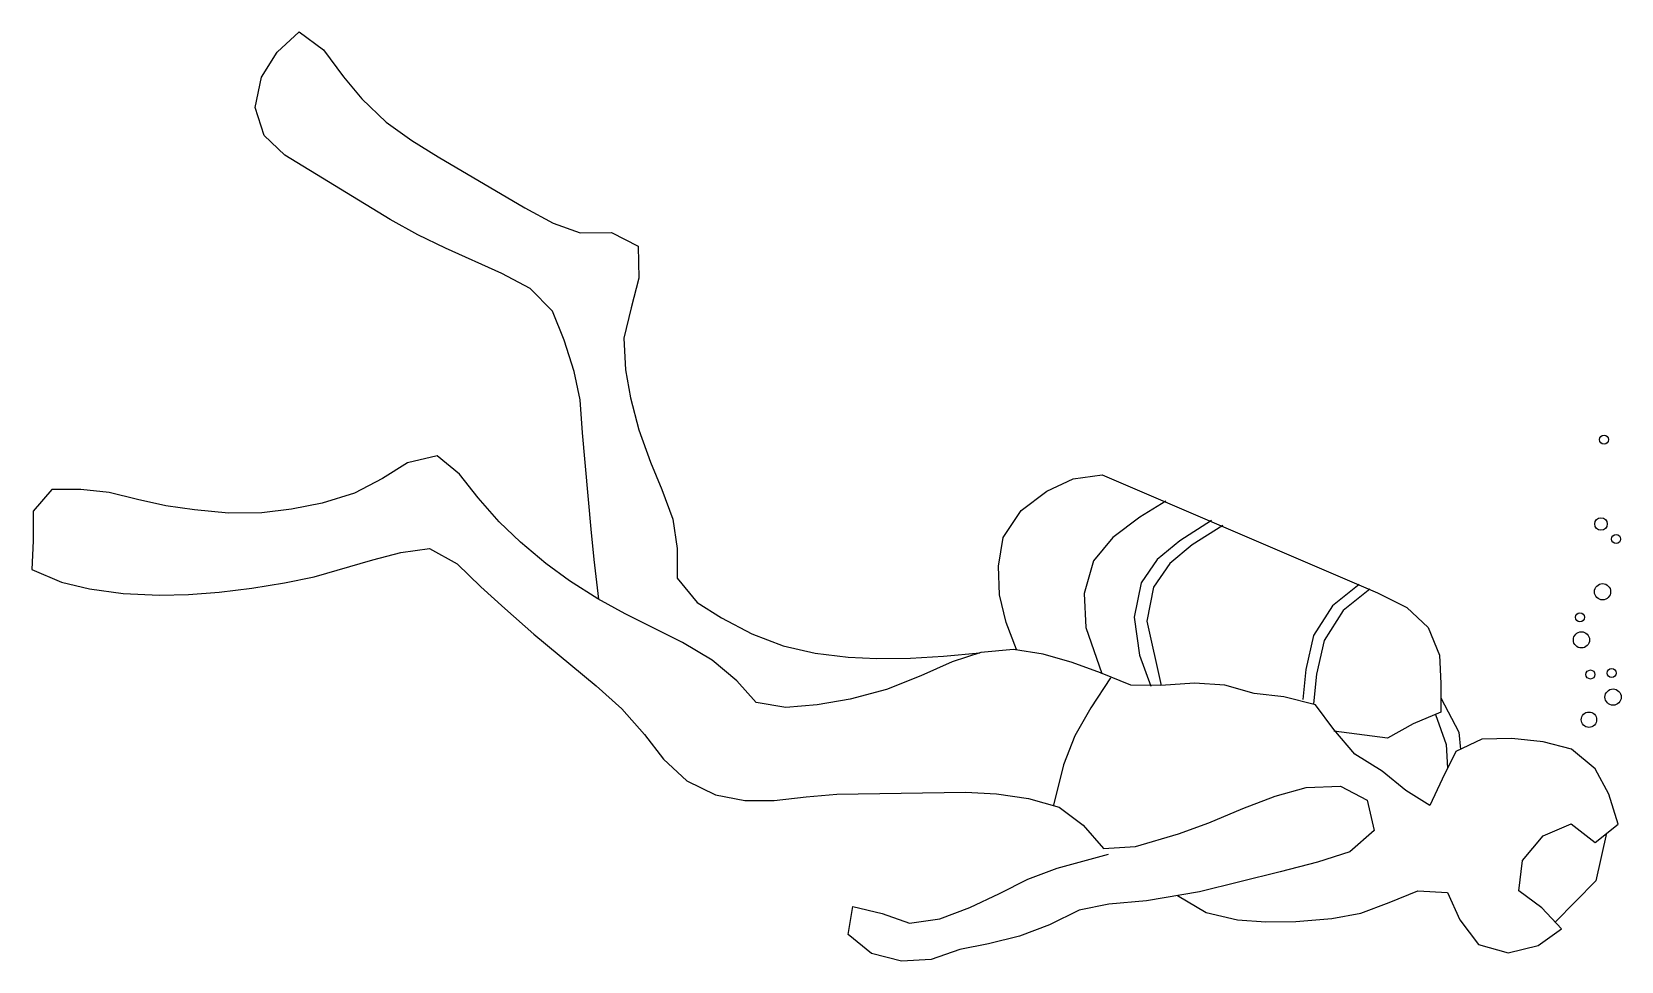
# Model space of a CAD drawing. Extents: x -1.23 to 1, y -0.11 to 1.2.
import ezdxf

# ---------------------------------------------------------------- set-up
doc = ezdxf.new("R2010")
doc.units = 0
doc.header["$MEASUREMENT"] = 0

msp = doc.modelspace()

# ---------------------------------------------------------------- linework, layer by layer
for points in [[(-0.4346, 0.4034), (-0.4413, 0.4592), (-0.4455, 0.502), (-0.4577, 0.6375), (-0.4611, 0.6842), (-0.4693, 0.7239), (-0.4832, 0.7678), (-0.4998, 0.8089), (-0.5314, 0.8407), (-0.5712, 0.8617), (-0.6502, 0.8973), (-0.689, 0.9165), (-0.7281, 0.938), (-0.8765, 1.0284), (-0.9056, 1.0561), (-0.918, 1.0957), (-0.9092, 1.1382), (-0.887, 1.1732), (-0.8563, 1.2021), (-0.8219, 1.1768), (-0.7938, 1.1388), (-0.7681, 1.1076), (-0.7338, 1.0747), (-0.6975, 1.049), (-0.6606, 1.026), (-0.5385, 0.9545), (-0.4988, 0.9326), (-0.461, 0.9192), (-0.4166, 0.9195), (-0.3793, 0.9001), (-0.3784, 0.8553), (-0.3892, 0.8134), (-0.3994, 0.7708), (-0.3973, 0.7264), (-0.3902, 0.6867), (-0.3782, 0.6417), (-0.3619, 0.5962), (-0.3458, 0.5576), (-0.3304, 0.516), (-0.3244, 0.4747), (-0.3246, 0.4329), (-0.2963, 0.3989), (-0.2622, 0.3771), (-0.2193, 0.3547), (-0.1754, 0.3379), (-0.1305, 0.3273), (-0.0839, 0.3217), (-0.0437, 0.3197), (0.0036, 0.3203), (0.0502, 0.3234), (0.1011, 0.3278)], [(0.3796, -0.0137), (0.4196, -0.0377), (0.4636, -0.048), (0.5038, -0.0509), (0.5458, -0.0503), (0.5965, -0.0461), (0.6372, -0.0387), (0.677, -0.0236), (0.7174, -0.0072), (0.759, -0.0094), (0.7765, -0.048), (0.803, -0.0825), (0.8445, -0.0943), (0.8868, -0.0843), (0.9194, -0.0606), (0.8917, -0.0309), (0.8596, -0.0071), (0.8646, 0.0358), (0.8938, 0.0704), (0.9332, 0.0872), (0.9669, 0.061), (0.9992, 0.0868), (0.986, 0.1291), (0.9669, 0.1648), (0.9338, 0.1924), (0.8939, 0.2027), (0.8499, 0.2072), (0.8074, 0.2062), (0.771, 0.1888), (0.7516, 0.1502), (0.7345, 0.1129), (0.7007, 0.1342), (0.6671, 0.1614), (0.6289, 0.1851), (0.5993, 0.2198), (0.5733, 0.2545), (0.5291, 0.266), (0.4872, 0.2706), (0.4458, 0.2826), (0.4033, 0.2851), (0.3559, 0.2819), (0.3136, 0.2822), (0.2712, 0.2997), (0.2314, 0.3144), (0.1902, 0.3258), (0.1487, 0.3328), (0.1027, 0.3282), (0.0624, 0.315), (0.0184, 0.2955), (-0.03, 0.2765), (-0.0811, 0.2629), (-0.1276, 0.2548), (-0.1716, 0.2509), (-0.2133, 0.258), (-0.2407, 0.2883), (-0.2752, 0.3177), (-0.3169, 0.3423), (-0.3975, 0.3828), (-0.4358, 0.4041), (-0.4758, 0.4292), (-0.5092, 0.4536), (-0.5448, 0.4836), (-0.5748, 0.5124), (-0.6045, 0.546), (-0.6304, 0.5795), (-0.6622, 0.6054), (-0.7037, 0.5955), (-0.7387, 0.5732), (-0.7781, 0.5525), (-0.824, 0.5385), (-0.8668, 0.5302), (-0.9088, 0.5251), (-0.9556, 0.5244), (-1.0036, 0.5291), (-1.0436, 0.535), (-1.0837, 0.5435), (-1.1236, 0.5534), (-1.1635, 0.5576), (-1.2043, 0.5576), (-1.2301, 0.5271), (-1.2304, 0.4857), (-1.2323, 0.4452), (-1.1904, 0.4274), (-1.1512, 0.418), (-1.1038, 0.4116), (-1.0524, 0.4091), (-1.012, 0.41), (-0.9688, 0.4133), (-0.9226, 0.4189), (-0.8767, 0.4263), (-0.8352, 0.4351), (-0.7523, 0.4586), (-0.7132, 0.4691), (-0.6726, 0.4747), (-0.634, 0.453), (-0.6006, 0.4208), (-0.5669, 0.3901), (-0.526, 0.3543), (-0.4385, 0.2814), (-0.4023, 0.2489), (-0.3703, 0.213), (-0.3435, 0.1781), (-0.3108, 0.1477), (-0.2706, 0.1278), (-0.2292, 0.12), (-0.1881, 0.1199), (-0.1432, 0.1253), (-0.0998, 0.1291), (0.0811, 0.1319), (0.125, 0.1293), (0.1696, 0.1229), (0.2129, 0.1105), (0.2467, 0.0855), (0.2753, 0.0525), (0.3205, 0.0555), (0.3806, 0.0732), (0.4235, 0.0885), (0.4713, 0.1086), (0.5167, 0.1261), (0.5602, 0.1383), (0.6085, 0.1402), (0.6461, 0.1204), (0.656, 0.078), (0.622, 0.048), (0.5762, 0.033), (0.524, 0.0194), (0.4101, -0.0085), (0.3358, -0.021), (0.2827, -0.0257), (0.2412, -0.0342), (0.1995, -0.0548), (0.1573, -0.071), (0.1137, -0.0816), (0.0732, -0.0898), (0.0331, -0.1039), (-0.0089, -0.1062), (-0.051, -0.0951), (-0.0837, -0.0685), (-0.0771, -0.029), (-0.0362, -0.0391), (0.0025, -0.0524), (0.0451, -0.0466), (0.0871, -0.0305), (0.1291, -0.011), (0.1688, 0.0093), (0.2099, 0.025), (0.2825, 0.0447)], [(0.1528, 0.3325), (0.1385, 0.3705), (0.1291, 0.4094), (0.1275, 0.4498), (0.1343, 0.4903), (0.1596, 0.5282), (0.1957, 0.5553), (0.2326, 0.5729), (0.2736, 0.5786), (0.6608, 0.4124), (0.7021, 0.3917), (0.7321, 0.3635), (0.7477, 0.3248), (0.75, 0.2848), (0.75, 0.2443), (0.7111, 0.2279), (0.6748, 0.2078), (0.5993, 0.2174)], [(0.3632, 0.5413), (0.3266, 0.5188), (0.2882, 0.4904), (0.2611, 0.4576), (0.2479, 0.4115), (0.2505, 0.3634), (0.2728, 0.2989)], [(0.4272, 0.514), (0.3827, 0.4857), (0.3509, 0.4593), (0.3283, 0.4262), (0.3186, 0.3781), (0.3258, 0.3245), (0.3419, 0.2811)], [(0.443, 0.5073), (0.4001, 0.4799), (0.3684, 0.4535), (0.3457, 0.4204), (0.3361, 0.3723), (0.3565, 0.2819)], [(0.635, 0.4241), (0.5975, 0.3939), (0.5709, 0.3521), (0.56, 0.3045), (0.5559, 0.2622)], [(0.6499, 0.4174), (0.6125, 0.3873), (0.5859, 0.3454), (0.575, 0.2979), (0.5709, 0.2559)], [(0.2852, 0.2927), (0.2573, 0.2505), (0.2351, 0.2109), (0.2191, 0.1703), (0.205, 0.1136)], [(0.75, 0.2645), (0.775, 0.2162), (0.7775, 0.1919)], [(0.7422, 0.241), (0.7571, 0.1987), (0.7594, 0.1656)], [(0.983, 0.0739), (0.9679, 0.0068), (0.9106, -0.0511)]]:
    msp.add_lwpolyline(points)
for centre, radius in [((0.9794, 0.628), 0.00636), ((0.9751, 0.5093), 0.00874), ((0.9964, 0.4881), 0.00636), ((0.9773, 0.4139), 0.0114), ((0.9455, 0.3779), 0.00636), ((0.9476, 0.3461), 0.0114), ((0.9603, 0.2974), 0.00636), ((0.99, 0.2995), 0.00636), ((0.9921, 0.2656), 0.0114), ((0.9582, 0.2338), 0.0108)]:
    msp.add_circle(centre, radius)

doc.saveas('drawing.dxf')
